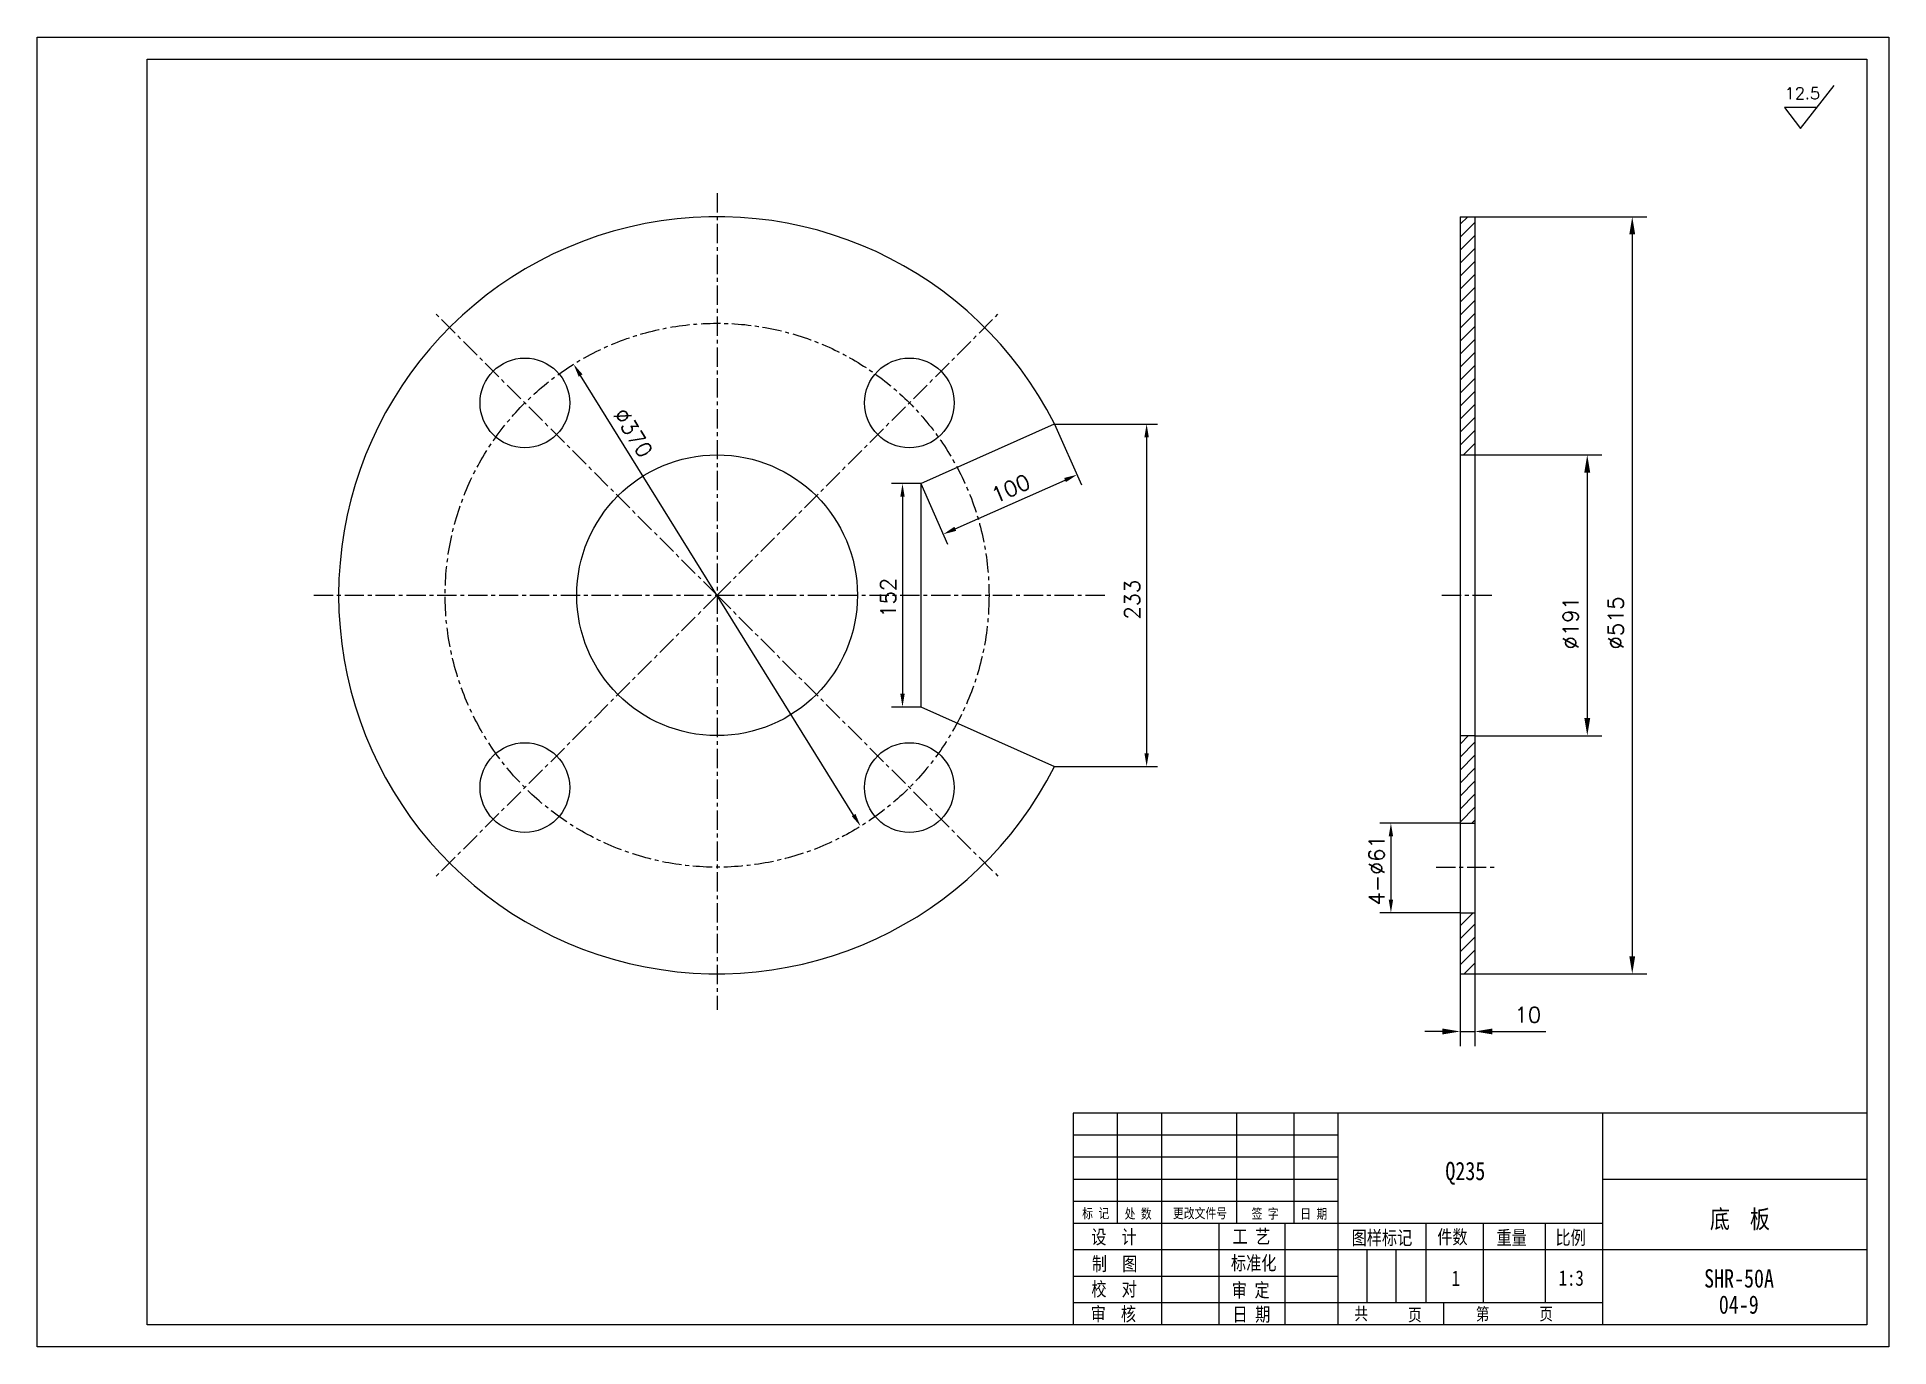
# Model space of a CAD drawing. Extents: x 241 to 1501, y 362 to 1253.
import ezdxf

# ---------------------------------------------------------------- set-up
doc = ezdxf.new("R2010")
doc.units = 0
doc.header["$LTSCALE"] = 10.5
doc.header["$MEASUREMENT"] = 0
doc.linetypes.add('CENTER', pattern=[2, 1.25, -0.25, 0.25, -0.25])
doc.layers.get('0').update_dxf_attribs({"color": 2, "linetype": 'CONTINUOUS'})
doc.layers.get('DEFPOINTS').update_dxf_attribs({"linetype": 'CONTINUOUS'})
for name, color, linetype in [('LINE_THIN', 2, 'CONTINUOUS'), ('PART', 3, 'CONTINUOUS'), ('SMPEN_THICK', 7, 'CONTINUOUS')]:
    doc.layers.add(name, color=color, linetype=linetype)
doc.styles.add('HZDX', font='', dxfattribs={"width": 0.8, "height": 0.5})
doc.styles.get("Standard").update_dxf_attribs({"font": 'txt.shx', "height": 10.5, "bigfont": 'hzfs.shx'})
doc.styles.get('HZDX').set_extended_font_data('SimSun')
doc.dimstyles.new('HZDX', dxfattribs={"dimscale": 0, "dimtxt": 5, "dimasz": 3.5, "dimexe": 5.25, "dimexo": 0, "dimgap": 1.5, "dimtad": 1, "dimdec": 4, "dimdsep": 46, "dimtxsty": 'HZDX', "dimcen": 0.09, "dimclrd": 2, "dimclre": 2, "dimclrt": 2, "dimadec": 0, "dimazin": 0, "dimtol": 1, "dimtp": 0.2, "dimtfac": 0.66667, "dimtdec": 4, "dimtmove": 0, "dimatfit": 1, "dimfxl": 1, "dimtvp": 5, "dimtolj": 1, "dimarcsym": 0})

# ---------------------------------------------------------------- blocks, each defined once
blk = doc.blocks.new('*D1')
at = {"layer": 'DEFPOINTS', "color": 0, "transparency": 16777216}
for p in [(1219.7, 1131.1), (1219.7, 616.1), (1326.8, 616.1)]:
    blk.add_point(p, dxfattribs=at)
at = {"layer": 'SMPEN_THICK', "color": 2, "lineweight": -2, "transparency": 16777216}
for p, q in [((1219.7, 1131.1), (1336.8, 1131.1)), ((1326.8, 1119.1), (1326.8, 628.1)), ((1219.7, 616.1), (1336.8, 616.1))]:
    blk.add_line(p, q, dxfattribs=at)
at = {"layer": 'SMPEN_THICK', "color": 2, "transparency": 16777216}
for points in [[(1324.8, 1119.1), (1328.8, 1119.1), (1326.8, 1131.1)], [(1324.8, 628.1), (1328.8, 628.1), (1326.8, 616.1)]]:
    blk.add_solid(points, dxfattribs=at)
at = {"layer": 'SMPEN_THICK', "color": 2, "transparency": 16777216, "insert": (1315.6, 854.8), "char_height": 10.5, "attachment_point": 5, "rotation": 90}
blk.add_mtext('\\A1;%%c515', dxfattribs=at)
blk = doc.blocks.new('*D2')
at = {"layer": 'DEFPOINTS', "color": 0, "transparency": 16777216}
for p in [(1219.7, 969.1), (1219.7, 778.1), (1296.2, 778.1)]:
    blk.add_point(p, dxfattribs=at)
at = {"layer": 'SMPEN_THICK', "color": 2, "lineweight": -2, "transparency": 16777216}
for p, q in [((1219.7, 969.1), (1306.2, 969.1)), ((1296.2, 957.1), (1296.2, 790.1)), ((1219.7, 778.1), (1306.2, 778.1))]:
    blk.add_line(p, q, dxfattribs=at)
at = {"layer": 'SMPEN_THICK', "color": 2, "transparency": 16777216}
for points in [[(1294.2, 957.1), (1298.2, 957.1), (1296.2, 969.1)], [(1294.2, 790.1), (1298.2, 790.1), (1296.2, 778.1)]]:
    blk.add_solid(points, dxfattribs=at)
at = {"layer": 'SMPEN_THICK', "color": 2, "transparency": 16777216, "insert": (1284.9, 854.8), "char_height": 10.5, "attachment_point": 5, "rotation": 90}
blk.add_mtext('\\A1;%%c191', dxfattribs=at)
blk = doc.blocks.new('*D3')
at = {"layer": 'DEFPOINTS', "color": 0, "transparency": 16777216}
for p in [(1209.7, 616.1), (1219.7, 616.1), (1219.7, 576.9)]:
    blk.add_point(p, dxfattribs=at)
at = {"layer": 'SMPEN_THICK', "color": 2, "lineweight": -2, "transparency": 16777216}
for p, q in [((1209.7, 616.1), (1209.7, 566.9)), ((1219.7, 616.1), (1219.7, 566.9)), ((1197.7, 576.9), (1185.7, 576.9)), ((1209.7, 576.9), (1219.7, 576.9)), ((1231.7, 576.9), (1267.9, 576.9))]:
    blk.add_line(p, q, dxfattribs=at)
at = {"layer": 'SMPEN_THICK', "color": 2, "transparency": 16777216}
for points in [[(1197.7, 578.9), (1197.7, 574.9), (1209.7, 576.9)], [(1231.7, 578.9), (1231.7, 574.9), (1219.7, 576.9)]]:
    blk.add_solid(points, dxfattribs=at)
at = {"layer": 'SMPEN_THICK', "color": 2, "transparency": 16777216, "insert": (1255.8, 588.2), "char_height": 10.5, "attachment_point": 5}
blk.add_mtext('\\A1;10', dxfattribs=at)
blk = doc.blocks.new('*D4')
at = {"layer": 'DEFPOINTS', "color": 0, "transparency": 16777216}
for p in [(1209.7, 718.6), (1162.6, 657.6), (1209.8, 657.6)]:
    blk.add_point(p, dxfattribs=at)
at = {"layer": 'SMPEN_THICK', "color": 2, "lineweight": -2, "transparency": 16777216}
for p, q in [((1209.7, 718.6), (1155.1, 718.6)), ((1162.6, 709.6), (1162.6, 666.6)), ((1209.8, 657.6), (1155.1, 657.6))]:
    blk.add_line(p, q, dxfattribs=at)
at = {"layer": 'SMPEN_THICK', "color": 2, "transparency": 16777216}
for points in [[(1161.1, 709.6), (1164.1, 709.6), (1162.6, 718.6)], [(1161.1, 666.6), (1164.1, 666.6), (1162.6, 657.6)]]:
    blk.add_solid(points, dxfattribs=at)
at = {"layer": 'SMPEN_THICK', "color": 2, "transparency": 16777216, "insert": (1152.9, 686.5), "char_height": 10.5, "attachment_point": 5, "rotation": 90}
blk.add_mtext('\\A1;4-%%c61', dxfattribs=at)
blk = doc.blocks.new('*D5')
at = {"layer": 'DEFPOINTS', "color": 0, "transparency": 16777216}
for p in [(606.5, 1030.8), (801.8, 716.5)]:
    blk.add_point(p, dxfattribs=at)
at = {"layer": 'SMPEN_THICK', "color": 2, "lineweight": -2, "transparency": 16777216}
blk.add_line((797, 724.1), (611.3, 1023.1), dxfattribs=at)
at = {"layer": 'SMPEN_THICK', "color": 2, "transparency": 16777216}
for points in [[(612.6, 1023.9), (610, 1022.3), (606.5, 1030.8)], [(798.3, 724.9), (795.8, 723.3), (801.8, 716.5)]]:
    blk.add_solid(points, dxfattribs=at)
at = {"layer": 'SMPEN_THICK', "color": 2, "transparency": 16777216, "insert": (647, 984.1), "char_height": 10.5, "attachment_point": 5, "rotation": 301.8524}
blk.add_mtext('\\A1;∅370', dxfattribs=at)
blk = doc.blocks.new('*D6')
at = {"layer": 'DEFPOINTS', "color": 0, "transparency": 16777216}
for p in [(933.8, 990.1), (933.8, 757.1), (996.4, 757.1)]:
    blk.add_point(p, dxfattribs=at)
at = {"layer": 'SMPEN_THICK', "color": 2, "lineweight": -2, "transparency": 16777216}
for p, q in [((933.8, 990.1), (1003.9, 990.1)), ((996.4, 981.1), (996.4, 766.1)), ((933.8, 757.1), (1003.9, 757.1))]:
    blk.add_line(p, q, dxfattribs=at)
at = {"layer": 'SMPEN_THICK', "color": 2, "transparency": 16777216}
for points in [[(994.9, 981.1), (997.9, 981.1), (996.4, 990.1)], [(994.9, 766.1), (997.9, 766.1), (996.4, 757.1)]]:
    blk.add_solid(points, dxfattribs=at)
at = {"layer": 'SMPEN_THICK', "color": 2, "transparency": 16777216, "insert": (986.6, 870.6), "char_height": 10.5, "attachment_point": 5, "rotation": 90}
blk.add_mtext('\\A1;233', dxfattribs=at)
blk = doc.blocks.new('*D7')
at = {"layer": 'DEFPOINTS', "color": 0, "transparency": 16777216}
for p in [(842.7, 949.6), (830.3, 797.6), (842.7, 797.6)]:
    blk.add_point(p, dxfattribs=at)
at = {"layer": 'SMPEN_THICK', "color": 2, "lineweight": -2, "transparency": 16777216}
for p, q in [((842.7, 949.6), (822.8, 949.6)), ((830.3, 940.6), (830.3, 806.6)), ((842.7, 797.6), (822.8, 797.6))]:
    blk.add_line(p, q, dxfattribs=at)
at = {"layer": 'SMPEN_THICK', "color": 2, "transparency": 16777216}
for points in [[(828.8, 940.6), (831.8, 940.6), (830.3, 949.6)], [(828.8, 806.6), (831.8, 806.6), (830.3, 797.6)]]:
    blk.add_solid(points, dxfattribs=at)
at = {"layer": 'SMPEN_THICK', "color": 2, "transparency": 16777216, "insert": (820.6, 871.9), "char_height": 10.5, "attachment_point": 5, "rotation": 90}
blk.add_mtext('\\A1;152', dxfattribs=at)
blk = doc.blocks.new('*D8')
at = {"layer": 'DEFPOINTS', "color": 0, "transparency": 16777216}
for p in [(933.8, 990.1), (842.7, 949.6), (949.1, 955.6)]:
    blk.add_point(p, dxfattribs=at)
at = {"layer": 'SMPEN_THICK', "color": 2, "lineweight": -2, "transparency": 16777216}
for p, q in [((933.8, 990.1), (952.2, 948.8)), ((842.7, 949.6), (861, 908.3)), ((866.2, 918.8), (940.9, 952))]:
    blk.add_line(p, q, dxfattribs=at)
at = {"layer": 'SMPEN_THICK', "color": 2, "transparency": 16777216}
for points in [[(940.3, 953.4), (941.5, 950.6), (949.1, 955.6)], [(865.6, 920.2), (866.8, 917.4), (858, 915.1)]]:
    blk.add_solid(points, dxfattribs=at)
at = {"layer": 'SMPEN_THICK', "color": 2, "transparency": 16777216, "insert": (903.9, 946.2), "char_height": 10.5, "attachment_point": 5, "rotation": 23.9584}
blk.add_mtext('\\A1;100', dxfattribs=at)

msp = doc.modelspace()

# ---------------------------------------------------------------- hatches: boundary and pattern name
at = {"layer": 'SMPEN_THICK'}
h = msp.add_hatch(dxfattribs=at)
h.set_pattern_fill('ANSI31', color=256, scale=50, style=0)
h.set_pattern_definition([(45, (-75.3866, 0), (-4.419417, 4.419417), [])])
h.paths.add_polyline_path([(1209.67825, 969.12698), (1219.67825, 969.12698), (1219.67825, 1131.12698), (1209.67825, 1131.12698)])
h.paths.add_polyline_path([(1219.67825, 778.12698), (1209.67825, 778.12698), (1209.67825, 718.62698), (1219.67825, 718.62698)])
h.paths.add_polyline_path([(1219.67825, 657.62698), (1209.67825, 657.62698), (1209.67825, 616.12698), (1219.67825, 616.12698)])

# ---------------------------------------------------------------- linework, layer by layer
at = {"layer": 'LINE_THIN', "linetype": 'Continuous'}
for p, q in [((241.46502, 362.30935), (241.46502, 1253.30935)), ((241.46502, 1253.30935), (1501.465, 1253.30935)), ((1501.465, 1253.30935), (1501.465, 362.30935)), ((1501.465, 362.30935), (241.46502, 362.30935))]:
    msp.add_line(p, q, dxfattribs=at)
at = {"layer": 'PART', "linetype": 'Continuous'}
for p, q in [((976.465, 521.30935), (976.465, 446.30935)), ((1006.465, 521.30935), (1006.465, 377.30935)), ((1057.465, 521.30935), (1057.465, 446.30935)), ((1096.465, 521.30935), (1096.465, 446.30935)), ((1126.465, 521.30935), (1126.465, 377.30935)), ((1306.465, 521.30935), (1306.465, 377.30935)), ((1486.465, 476.30935), (1306.465, 476.30935)), ((1045.465, 446.30935), (1045.465, 377.30935)), ((1090.465, 446.30935), (1090.465, 377.30935)), ((1186.465, 446.30935), (1186.465, 392.30935)), ((1225.465, 446.30935), (1225.465, 392.30935)), ((1267.465, 446.30935), (1267.465, 392.30935)), ((1146.265, 428.30935), (1146.265, 392.30935)), ((1166.065, 428.30935), (1166.065, 392.30935)), ((1486.465, 428.30935), (1306.465, 428.30935)), ((1198.465, 392.30935), (1198.465, 377.30935))]:
    msp.add_line(p, q, dxfattribs=at)
at = {"layer": 'SMPEN_THICK', "color": 4}
for p, q in [((316.46502, 377.30935), (316.46502, 1238.30935)), ((316.46502, 1238.30935), (1486.465, 1238.30935)), ((1486.465, 1238.30935), (1486.465, 377.30935)), ((1209.67825, 1131.12698), (1209.67825, 616.12698)), ((1209.67825, 1131.12698), (1219.67825, 1131.12698)), ((1219.67825, 1131.12698), (1219.67825, 616.12698)), ((842.66374, 949.62698), (933.8062, 990.12698)), ((1209.67825, 969.12698), (1219.67825, 969.12698)), ((842.66374, 949.62698), (842.66374, 797.62698)), ((842.66374, 797.62698), (933.8062, 757.12698)), ((1209.67825, 778.12698), (1219.67825, 778.12698)), ((1209.67825, 718.62698), (1219.67825, 718.62698)), ((1209.67825, 657.62698), (1219.67825, 657.62698)), ((1209.67825, 616.12698), (1219.67825, 616.12698)), ((946.465, 521.30935), (946.465, 377.30935)), ((1486.465, 521.30935), (946.465, 521.30935)), ((1486.465, 377.30935), (316.46502, 377.30935))]:
    msp.add_line(p, q, dxfattribs=at)
at = {"layer": 'SMPEN_THICK'}
for p, q in [((1441.22534, 1191.10673), (1464.25869, 1220.44887)), ((1430.34617, 1205.37668), (1441.22534, 1191.10673)), ((1452.66119, 1205.37668), (1430.34617, 1205.37668)), ((1126.465, 506.30935), (946.465, 506.30935)), ((1126.465, 491.30935), (946.465, 491.30935)), ((1126.465, 476.30935), (946.465, 476.30935)), ((1126.465, 461.30935), (946.465, 461.30935)), ((1306.465, 446.30935), (946.465, 446.30935)), ((1306.465, 428.30935), (946.465, 428.30935)), ((1126.465, 410.30935), (946.465, 410.30935)), ((1306.465, 392.30935), (946.465, 392.30935))]:
    msp.add_line(p, q, dxfattribs=at)
at = {"layer": 'SMPEN_THICK', "color": 1, "linetype": 'CENTER'}
for p, q in [((704.16735, 1147.20319), (704.16735, 591.52945)), ((704.16735, 873.62698), (513.08278, 1064.71156)), ((704.16735, 873.62698), (895.25193, 1064.71156)), ((429.78039, 873.62698), (968.93095, 873.62698)), ((704.16735, 873.62698), (513.08278, 682.54241)), ((704.16735, 873.62698), (895.25193, 682.54241)), ((1197.17466, 873.62698), (1231.96747, 873.62698)), ((1193.38314, 688.62698), (1233.75171, 688.62698))]:
    msp.add_line(p, q, dxfattribs=at)
msp.add_circle((704.16735, 873.62698), 185, dxfattribs=at)
at = {"layer": 'SMPEN_THICK', "color": 4}
for centre, radius in [((573.3526, 1004.44174), 30.5), ((834.98211, 1004.44174), 30.5), ((704.16735, 873.62698), 95.5), ((573.3526, 742.81223), 30.5), ((834.98211, 742.81223), 30.5)]:
    msp.add_circle(centre, radius, dxfattribs=at)
msp.add_arc((704.16735, 873.62698), 257.5, 26.89951655, 333.10048345, dxfattribs=at)

# ---------------------------------------------------------------- texts
at = {"color": 2, "linetype": 'ByBlock', "insert": (1442.57937, 1215.04659), "char_height": 8, "attachment_point": 5}
msp.add_mtext('12.5', dxfattribs=at)
at = {"layer": 'SMPEN_THICK', "style": 'HZDX', "width": 0.8}
for s, height, p in [('Q235', 12.474, (1199.66062, 475.78607)), ('标 记', 6.75, (952.55235, 449.83334)), ('处 数', 6.75, (981.45274, 449.61717)), ('更改文件号', 6.75, (1014.30264, 449.86261)), ('签 字', 6.75, (1067.81753, 449.59414)), ('日 期', 6.75, (1100.88908, 449.53075)), ('底  板', 12.474, (1379.65216, 443.07937)), ('设  计', 9.45, (958.70929, 432.41117)), ('工 艺', 9.45, (1054.78587, 432.69135)), ('图样标记', 9.45, (1135.87676, 431.85106)), ('件数', 9.45, (1194.15463, 432.40664)), ('重量', 9.45, (1234.43473, 431.91268)), ('比例', 9.45, (1274.5482, 431.97431)), ('制  图', 9.45, (959.15264, 414.14984)), ('标准化', 9.45, (1053.79749, 414.65358)), ('校  对', 9.45, (958.81306, 396.91094)), ('审 定', 9.45, (1054.35333, 396.2436)), ('1', 10.5, (1203.88488, 403.79098)), ('1:3', 10.5, (1276.7257, 403.93665)), ('SHR-50A', 12.474, (1375.70286, 402.70637)), ('审  核', 9.45, (958.31887, 379.97695)), ('04-9', 12.474, (1385.71275, 384.88601)), ('日 期', 9.45, (1054.8067, 379.8136)), ('共', 8.505, (1137.7503, 380.69985)), ('页', 8.505, (1174.27413, 379.8807)), ('第', 8.505, (1220.35875, 380.49848)), ('页', 8.505, (1263.56677, 380.49848))]:
    msp.add_text(s, height=height, dxfattribs=at).set_placement(p)

# ---------------------------------------------------------------- dimensions: what is measured, and where the dimension line sits
at = {"layer": 'SMPEN_THICK'}
for base, p1, p2, text, override, picture, middle in [((1326.83998, 616.12698), (1219.67825, 1131.12698), (1219.67825, 616.12698), '%%c<>', {"dimscale": 4, "dimtxt": 3, "dimasz": 3, "dimexe": 2.5, "dimtxsty": 'Standard', "dimtol": 0, "dimatfit": 2}, '*D1', (1326.83998, 854.83718)), ((1296.15931, 778.12698), (1219.67825, 969.12698), (1219.67825, 778.12698), '%%c<>', {"dimscale": 4, "dimtxt": 3, "dimasz": 3, "dimexe": 2.5, "dimtxsty": 'Standard', "dimtol": 0, "dimatfit": 2}, '*D2', (1296.15931, 854.83718)), ((1162.61185, 657.62698), (1209.67825, 718.62698), (1209.79765, 657.62698), '4-%%c<>', {"dimscale": 3, "dimtxt": 3.5, "dimasz": 3, "dimexe": 2.5, "dimtxsty": 'Standard', "dimtol": 0, "dimatfit": 2}, '*D4', (1162.61185, 686.47126))]:
    dim = msp.add_linear_dim(base=base, p1=p1, p2=p2, angle=90, text=text, dimstyle='HZDX', override=override, dxfattribs=at)
    dim.commit()
    dim.dimension.update_dxf_attribs({"geometry": picture, "text_midpoint": middle, "dimtype": 160})
dim = msp.add_diameter_dim_2p(p1=(801.79791, 716.48604), p2=(606.5368, 1030.76792), dimstyle='HZDX', override={"dimscale": 3, "dimtxt": 3.5, "dimasz": 3, "dimexe": 2.5, "dimtxsty": 'Standard', "dimtol": 0, "dimatfit": 2}, dxfattribs=at)
dim.commit()
dim.dimension.update_dxf_attribs({"geometry": '*D5', "text_midpoint": (638.73849, 978.93779), "dimtype": 163})
at = {"layer": 'SMPEN_THICK', "color": 4}
dim = msp.add_linear_dim(base=(949.12681, 955.64901), p1=(842.66374, 949.62698), p2=(933.8062, 990.12698), angle=23.95841595, text='100', dimstyle='HZDX', override={"dimscale": 3, "dimtxt": 3.5, "dimasz": 3, "dimexe": 2.5, "dimtxsty": 'Standard', "dimtol": 0, "dimatfit": 2}, dxfattribs=at)
dim.commit()
dim.dimension.update_dxf_attribs({"geometry": '*D8', "text_midpoint": (907.89413, 937.32689), "dimtype": 161})
for base, p1, p2, picture, middle in [((996.37039, 757.12698), (933.8062, 990.12698), (933.8062, 757.12698), '*D6', (996.37039, 870.61749)), ((830.33428, 797.62698), (842.66374, 949.62698), (842.66374, 797.62698), '*D7', (830.33428, 871.94949))]:
    dim = msp.add_linear_dim(base=base, p1=p1, p2=p2, angle=90, dimstyle='HZDX', override={"dimscale": 3, "dimtxt": 3.5, "dimasz": 3, "dimexe": 2.5, "dimtxsty": 'Standard', "dimtol": 0, "dimatfit": 2}, dxfattribs=at)
    dim.commit()
    dim.dimension.update_dxf_attribs({"geometry": picture, "text_midpoint": middle, "dimtype": 160})
at = {"layer": 'SMPEN_THICK'}
dim = msp.add_linear_dim(base=(1219.67825, 576.9079), p1=(1209.67825, 616.12698), p2=(1219.67825, 616.12698), dimstyle='HZDX', override={"dimscale": 4, "dimtxt": 3, "dimasz": 3, "dimexe": 2.5, "dimtxsty": 'Standard', "dimtol": 0, "dimatfit": 2}, dxfattribs=at)
dim.commit()
dim.dimension.update_dxf_attribs({"geometry": '*D3', "text_midpoint": (1255.80325, 576.9079), "dimtype": 160})

doc.saveas('drawing.dxf')
